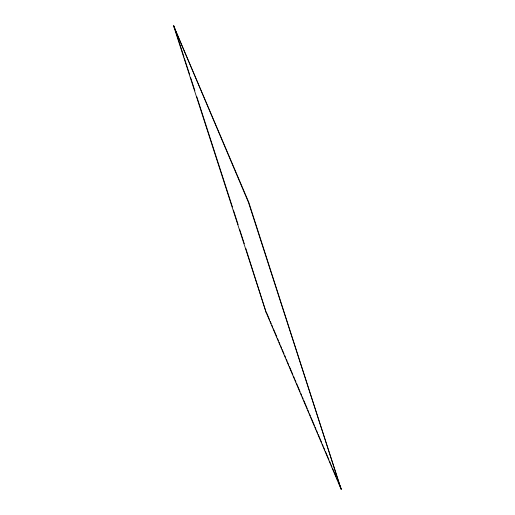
<?xml version="1.0" encoding="UTF-8"?>
<svg xmlns="http://www.w3.org/2000/svg" width="515" height="515" viewBox="0 0 515 515"><rect width="100%" height="100%" fill="white"/><g stroke="black" fill="none" stroke-linecap="round" stroke-linejoin="round"><path stroke-width="0.77" d="M173.587 25.866L248.777 202.318L341.117 489.25L266.223 312.682L173.587 25.866L248.481 202.434L341.117 489.25M266.223 312.682L245.771 248.32M266.519 312.566L269.654 319.957M270.278 321.431L271.218 323.645M271.849 325.126L272.789 327.34M273.414 328.821L276.864 336.945M277.488 338.426L278.428 340.64M279.053 342.115L279.993 344.335M280.624 345.81L281.563 348.031M282.188 349.505L284.068 353.94M284.698 355.414L285.638 357.629M286.263 359.11L287.203 361.324M287.827 362.805L288.767 365.019M289.398 366.5L292.842 374.624M293.473 376.105L294.413 378.319M295.037 379.793L295.977 382.014M296.601 383.488L300.052 391.619M300.676 393.093L301.616 395.308M302.247 396.788L303.187 399.003M303.811 400.483L307.255 408.607M307.886 410.088L308.826 412.303M309.451 413.777L310.391 415.998M311.021 417.472L314.465 425.602M315.09 427.077L316.03 429.298M316.661 430.772L317.601 432.986M318.225 434.467L321.675 442.591M322.3 444.072L323.24 446.286M323.864 447.767L324.804 449.981M325.435 451.455L328.879 459.586M329.51 461.06L330.45 463.281M331.074 464.755L332.014 466.97M332.639 468.45L336.089 476.575M336.713 478.055L337.653 480.27M338.284 481.75L341.413 489.134M173.883 25.75L184.01 57.107M184.505 58.639L189.694 74.701M190.679 77.759L194.882 90.762M196.859 96.878L232.426 207.017M233.417 210.075L238.11 224.611M239.591 229.201L244.284 243.73"/></g></svg>
